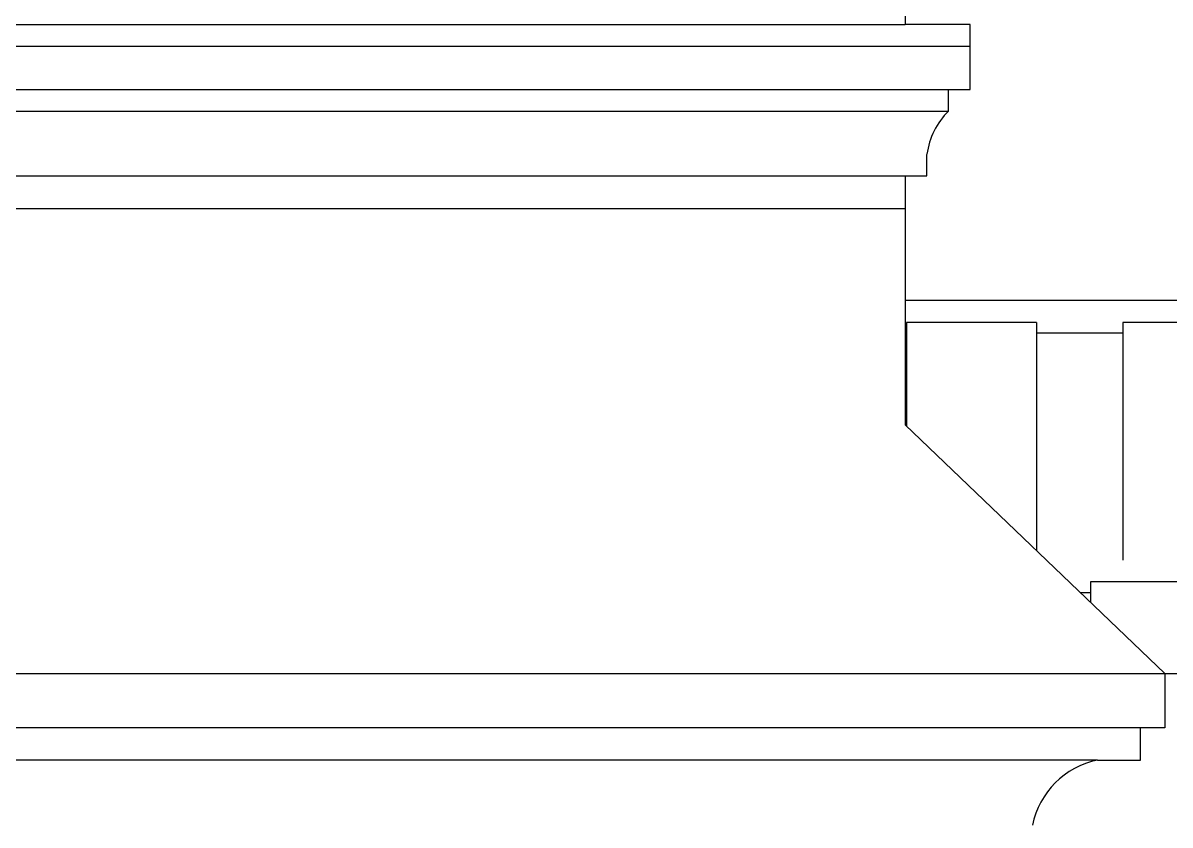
# Model space of a CAD drawing. Header units: inches. Extents: x 3672 to 10975, y -27382 to -746.
# Drawn here: x 4199.63 to 4226.15, y -26793.1 to -26774.56 of the extents above; entities that cross this region are included whole.
import ezdxf

# ---------------------------------------------------------------- set-up
doc = ezdxf.new("R2010")
doc.units = ezdxf.units.IN
doc.header["$LTSCALE"] = 17
doc.header["$MEASUREMENT"] = 0
doc.layers.add('25 BOT BAR', color=12, linetype='Continuous', lineweight=25)

msp = doc.modelspace()

# ---------------------------------------------------------------- hatches: boundary and pattern name
at = {"layer": '25 BOT BAR'}
h = msp.add_hatch(dxfattribs=at)
h.set_pattern_fill('AR-RSHKE', color=8, scale=0.5, angle=180)
h.set_pattern_definition([(180, (-9844.4504, -5697.4846), (-12.75, -6), [3, -2.5, 3.5, -1.5, 4.5, -2]), (180, (-9847.4504, -5697.7346), (-12.75, -6), [2.5, -9.5, 2, -3]), (180, (-9853.4504, -5697.1096), (-12.75, -6), [1.5, -15.5]), (270, (-9844.4504, -5697.4846), (4.25, -6), [5.75, -18.25]), (270, (-9847.4504, -5697.4846), (4.25, -6), [5.625, -18.375]), (270, (-9849.9504, -5697.4846), (4.25, -6), [5.25, -18.75]), (270, (-9853.4504, -5697.1096), (4.25, -6), [5.75, -18.25]), (270, (-9854.9504, -5697.1096), (4.25, -6), [5.75, -18.25]), (270, (-9859.4504, -5697.4846), (4.25, -6), [5.5, -18.5])])
h.paths.add_polyline_path([(4220.025, -26780.971), (4220.025, -26783.846), (4226.025, -26789.596), (4242.521, -26789.596), (4242.521, -26780.971)])

# ---------------------------------------------------------------- linework, layer by layer
for p, q in [((4220.025, -26750.596), (4220.025, -26774.596)), ((4072.025, -26774.596), (4220.025, -26774.596)), ((4221.525, -26774.596), (4220.025, -26774.596)), ((4221.525, -26776.096), (4221.525, -26774.596)), ((4070.525, -26775.096), (4221.525, -26775.096)), ((4071.025, -26776.096), (4221.025, -26776.096)), ((4221.025, -26776.596), (4221.025, -26776.096)), ((4221.025, -26776.096), (4221.525, -26776.096)), ((4071.025, -26776.596), (4221.025, -26776.596)), ((4220.525, -26778.096), (4220.525, -26777.596)), ((4072.025, -26778.096), (4220.025, -26778.096)), ((4220.025, -26778.096), (4220.025, -26783.846)), ((4220.025, -26778.096), (4220.525, -26778.096)), ((4072.025, -26778.846), (4220.025, -26778.846)), ((4226.025, -26789.596), (4220.025, -26783.846)), ((3996.784, -26789.596), (4242.521, -26789.596)), ((3996.784, -26789.596), (4242.521, -26789.596)), ((4221.466, -26789.596), (4242.521, -26789.596)), ((4226.025, -26789.596), (4226.025, -26790.846)), ((4226.025, -26790.846), (4066.025, -26790.846)), ((4225.466, -26791.596), (4225.466, -26790.846)), ((4224.466, -26791.596), (4066.839, -26791.596)), ((4224.466, -26791.596), (4225.466, -26791.596))]:
    msp.add_line(p, q, dxfattribs=at)
msp.add_lwpolyline([(4220.025, -26780.971), (4220.025, -26783.846), (4226.025, -26789.596), (4242.521, -26789.596), (4242.521, -26780.971), (4220.025, -26780.971)], dxfattribs=at)
for centre, radius, start, end in [((4222.224, -26777.82), 1.713, 134.3927, 172.4772), ((4224.862, -26793.492), 1.937, 101.7959, 168.2044)]:
    msp.add_arc(centre, radius, start, end, dxfattribs=at)

doc.saveas('drawing.dxf')
